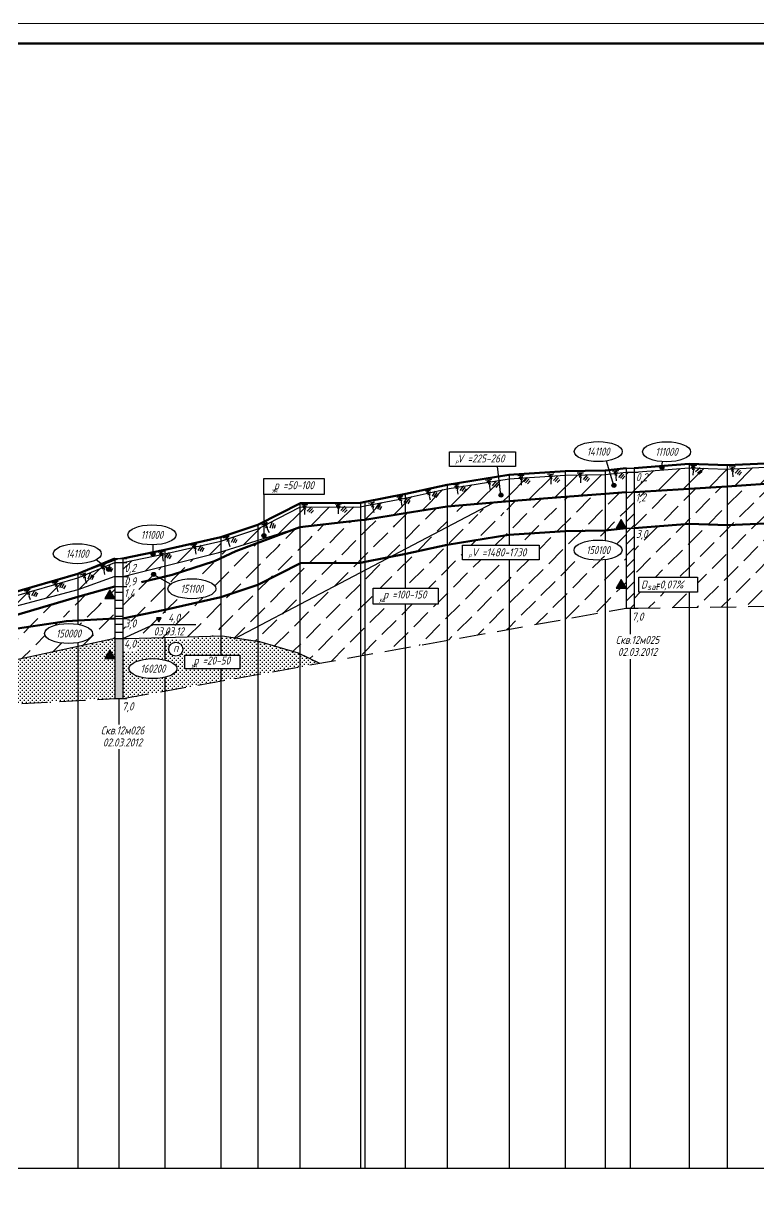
# Model space of a CAD drawing. Extents: x -1282 to 400, y 0 to 1149.
# Drawn here: x -1083.4 to -899.8, y 853.5 to 1148.8 of the extents above; entities that cross this region are included whole.
import ezdxf
from ezdxf.enums import TextEntityAlignment as Align

# ---------------------------------------------------------------- set-up
doc = ezdxf.new("R2010")
doc.units = 0
doc.linetypes.add('ИИ27003', pattern=[9.5, 6.5, -3])
for name, color, linetype, lineweight in [('ИИ_ГЕОЛОГИЯ_025', 7, 'Continuous', 25), ('ИИ_ГЕОЛОГИЯ_050', 7, 'Continuous', 50), ('ИИ_ГЕОФИЗИКА_025', 7, 'Continuous', 25), ('ИИ_ПРОФИЛЬ_025', 7, 'Continuous', 25)]:
    doc.layers.add(name, color=color, linetype=linetype, lineweight=lineweight)
doc.layers.add('Профиль', color=7, linetype='Continuous')
doc.styles.add('VNIPISIMPLEXCUR', font='simplex.shx', dxfattribs={"width": 0.8, "oblique": 15})
doc.linetypes.add('ИИ27001', pattern='A,2.5,[1,3dservice.shx,S=1.85,R=180.00002,X=0,Y=0],2.5,-1', length=6)
doc.linetypes.add('ИИ27002', pattern='A,2,-0.6,[1,3dservice.shx,S=0.6,R=30.000013,X=0.9,Y=0],-0.6,[1,3dservice.shx,S=0.6,R=-30.000013,X=0.3,Y=0],-0.6,[1,3dservice.shx,S=0.6,R=209.999975,X=-0.3,Y=0],-0.6,[1,3dservice.shx,S=0.6,R=150.000007,X=-0.9,Y=0],-0.6,2', length=7)
doc.linetypes.add('ИИ27005', pattern='A,2.5,[1,3dservice.shx,S=1.85,R=180.00002,X=0,Y=0],2.5,-2,[4,3dservice.shx,S=0.5,R=0,X=0,Y=0],-2', length=9)
pattern_1 = [(45, (-1605.2575, 894.792), (-3, 3), [5, -2])]
pattern_2 = [(45, (-1608.2575, 894.792), (-3, 3), [])]
pattern_3 = [(0, (-1608.2575, 894.79206), (0.5, 0.5), [0, -1])]
pattern_4 = [(0, (-1608.2575, 894.792), (0, 2), [])]
pattern_5 = [(45, (-1608.2575, 894.792), (-1.4142136, 1.4142136), [])]

# ---------------------------------------------------------------- blocks, each defined once
blk = doc.blocks.new('ИИ25020')
at = {"color": 0, "linetype": 'Continuous', "lineweight": 25}
blk.add_ellipse((0, 0), major_axis=(-6, 0), ratio=0.416667, dxfattribs=at)
at = {"color": 0, "linetype": 'Continuous', "style": 'VNIPISIMPLEXCUR', "oblique": 15, "width": 0.75}
blk.add_attdef('INDEX', text='', height=2, dxfattribs=at).set_placement((0, 0), align=Align.MIDDLE_CENTER)
blk = doc.blocks.new('ИИ16001')
at = {"linetype": 'Continuous', "lineweight": 25}
h = blk.add_hatch(color=0, dxfattribs=at)
edge = h.paths.add_edge_path()
edge.add_arc((0, 0), 0.5, 0, 360)
at = {"color": 0, "linetype": 'Continuous', "lineweight": 25}
blk.add_circle((0, 0), 0.5, dxfattribs=at)
blk = doc.blocks.new('ИИ25023')
at = {"linetype": 'Continuous', "lineweight": 25}
blk.add_hatch(color=0, dxfattribs=at).paths.add_polyline_path([(1.9, 1.7), (0.75, 1.7), (1.33, 0.7)])
at = {"color": 0, "linetype": 'Continuous', "lineweight": 25, "flags": 128}
blk.add_lwpolyline([(1.9, 1.7), (0.75, 1.7), (1.33, 0.7)], close=True, dxfattribs=at)
at = {"color": 0, "linetype": 'Continuous', "style": 'VNIPISIMPLEXCUR', "oblique": 15, "width": 0.8}
for tag, p in [('UGV', (2.55, 0.7)), ('DATE', (1.33, -2.7))]:
    blk.add_attdef(tag, p, '', height=2, dxfattribs=at)
blk = doc.blocks.new('ИИ25004')
at = {"linetype": 'Continuous', "lineweight": 25}
blk.add_hatch(color=0, dxfattribs=at).paths.add_polyline_path([(-2.5, 0), (0, 0), (-1.25, 2.17)])
at = {"color": 0, "linetype": 'Continuous', "lineweight": 25}
blk.add_lwpolyline([(-2.5, 0), (0, 0), (-1.25, 2.17)], close=True, dxfattribs=at)
blk = doc.blocks.new('ИИ25042')
at = {"color": 0, "linetype": 'Continuous', "lineweight": 25}
blk.add_circle((0, 0), 1.75, dxfattribs=at)
at = {"color": 0, "linetype": 'Continuous', "style": 'VNIPISIMPLEXCUR', "oblique": 15, "width": 0.8}
blk.add_attdef('CAPTION', text='', height=2, dxfattribs=at).set_placement((0, 0.3), align=Align.MIDDLE_CENTER)
blk = doc.blocks.new('ИИ25010')
at = {"color": 0, "linetype": 'Continuous', "lineweight": 25}
for points in [[(0, 0), (3, 0), (0.5, -1), (2.5, -1), (1, -2), (2, -2), (1.5, -3), (1.5, -5)], [(4.94, -1.23), (2.82, -3.35)], [(5.47, -2.12), (3.7, -3.88)], [(6, -3), (4.59, -4.41)]]:
    blk.add_lwpolyline(points, dxfattribs=at)
blk = doc.blocks.new('Siberia.Format{2cbf39c7-8ef5-4aea-8fe3-75a881f60512}')
at = {"layer": 'ИИ_ПРОФИЛЬ_025', "color": 0, "linetype": 'Continuous', "lineweight": 15}
blk.add_lwpolyline([(0, 0), (1682, 0), (1682, 594), (0, 594), (0, 0)], dxfattribs=at)
at = {"layer": 'ИИ_ПРОФИЛЬ_025', "color": 0, "linetype": 'Continuous', "lineweight": 60}
blk.add_lwpolyline([(20, 5), (1677, 5), (1677, 589), (20, 589), (20, 5)], dxfattribs=at)

msp = doc.modelspace()

# ---------------------------------------------------------------- hatches: boundary and pattern name
at = {"layer": 'ИИ_ГЕОЛОГИЯ_025'}
h = msp.add_hatch(dxfattribs=at)
h.set_pattern_fill('ИИ_СУГЛИНОК', color=256, pattern_type=2)
h.set_pattern_definition(pattern_2)
h.paths.add_polyline_path([(-948.113, 1035.967), (-962.113, 1035.117), (-962.113, 1029.526), (-948.113, 1030.599)])
h.paths.add_polyline_path([(-938.113, 1036.167), (-948.113, 1035.967), (-948.113, 1030.599), (-938.113, 1031.365)])
h.paths.add_polyline_path([(-930.863, 1036.767), (-932.863, 1036.767), (-932.863, 1031.767), (-930.863, 1031.767)])
h = msp.add_hatch(dxfattribs=at)
h.set_pattern_fill('ИИ_СУГЛИНОК', color=256, pattern_type=2)
h.set_pattern_definition(pattern_2)
h.paths.add_polyline_path([(-917.113, 1037.867), (-930.863, 1036.767), (-930.863, 1031.767), (-917.113, 1032.554)])
h.paths.add_polyline_path([(-907.613, 1037.467), (-917.113, 1037.867), (-917.113, 1032.554), (-907.613, 1033.143)])
h.paths.add_polyline_path([(-898.113, 1037.967), (-907.613, 1037.467), (-907.613, 1033.143), (-898.113, 1033.808)])
h.paths.add_polyline_path([(-885.007, 1037.52, -0.4514774), (-884.445, 1038.016), (-884.343, 1038.824), (-898.113, 1037.967), (-898.113, 1033.808), (-897.812, 1033.829), (-882.863, 1034.127), (-882.863, 1038.917), (-884.343, 1038.824), (-884.445, 1038.016, -0.3779064), (-884.007, 1037.52, -1)])
h.paths.add_polyline_path([(-868.113, 1038.867), (-882.863, 1038.917), (-882.863, 1034.127), (-868.113, 1034.595)])
h.paths.add_polyline_path([(-855.588, 1038.567), (-868.113, 1038.867), (-868.113, 1034.595), (-857.147, 1034.372), (-855.588, 1034.339)])
h.paths.add_polyline_path([(-848.113, 1037.917), (-855.588, 1038.567), (-855.588, 1034.339), (-848.113, 1034.184)])
h.paths.add_polyline_path([(-848.113, 1037.917), (-848.113, 1034.184), (-836.863, 1034.086), (-836.863, 1038.667)])
h.paths.add_polyline_path([(-839.738, 1036.08, -1), (-840.738, 1036.08, -1)], flags=16)
h.paths.add_polyline_path([(-931.243, 1033.676), (-926.7, 1033.357), (-925.743, 1036.928), (-930.286, 1037.247)], flags=9)
h = msp.add_hatch(dxfattribs=at)
h.set_pattern_fill('ИИ_СУГЛИНОК', color=256, pattern_type=2)
h.set_pattern_definition(pattern_2)
h.paths.add_polyline_path([(-1024.863, 1022.567), (-1032.933, 1019.906), (-1034.113, 1017.647), (-1034.113, 1016.845), (-1024.863, 1019.724)])
h.paths.add_polyline_path([(-1014.363, 1028.017), (-1024.863, 1022.567), (-1024.863, 1019.724), (-1014.363, 1022.992)])
h.paths.add_polyline_path([(-1022.857, 1020.895, -1), (-1023.857, 1020.895, -1)], flags=16)
h.paths.add_polyline_path([(-999.218, 1028.117), (-1014.363, 1028.017), (-1014.363, 1022.992), (-999.218, 1024.74)])
h.paths.add_polyline_path([(-998.113, 1028.317), (-999.218, 1028.117), (-999.218, 1024.74), (-998.113, 1024.867)])
h.paths.add_polyline_path([(-988.113, 1030.267), (-998.113, 1028.317), (-998.113, 1024.867), (-988.113, 1026.494)])
h.paths.add_polyline_path([(-977.613, 1032.617), (-988.113, 1030.267), (-988.113, 1026.494), (-977.613, 1028.201)])
h.paths.add_polyline_path([(-962.113, 1035.117), (-964.565, 1034.721), (-964.196, 1031.504, -0.4481085), (-963.639, 1031.007, -1), (-964.639, 1031.007, -0.3811119), (-964.196, 1031.504), (-964.565, 1034.721), (-977.613, 1032.617), (-977.613, 1028.201), (-962.113, 1029.526)])
h = msp.add_hatch(dxfattribs=at)
h.set_pattern_fill('ИИ_СУПЕСЬ', color=256, pattern_type=2)
h.set_pattern_definition(pattern_1)
h.paths.add_polyline_path([(-907.613, 1023.499), (-917.113, 1023.867), (-917.113, 1010.503), (-915.044, 1010.503), (-915.044, 1006.748), (-917.113, 1006.748), (-917.113, 1002.957), (-907.613, 1003.089)])
h.paths.add_polyline_path([(-898.113, 1023.95), (-907.544, 1023.496), (-907.613, 1023.499), (-907.613, 1003.089), (-898.113, 1003.22)])
h.paths.add_polyline_path([(-898.113, 1030.878), (-907.613, 1030.105), (-907.613, 1023.499), (-907.544, 1023.496), (-898.113, 1023.95)])
h.paths.add_polyline_path([(-898.113, 1032.215), (-899.082, 1032.249), (-907.613, 1031.502), (-907.613, 1030.105), (-898.113, 1030.878)])
h.paths.add_polyline_path([(-898.113, 1033.808), (-907.613, 1033.143), (-907.613, 1031.502), (-899.082, 1032.249), (-898.113, 1032.215)])
h.paths.add_polyline_path([(-882.863, 1034.127), (-898.113, 1033.808), (-898.113, 1032.215), (-887.247, 1031.841), (-882.863, 1032.234)])
h.paths.add_polyline_path([(-887.247, 1031.841), (-898.113, 1032.215), (-898.113, 1030.878), (-896.802, 1030.985)])
h.paths.add_polyline_path([(-893.259, 1029.189), (-882.863, 1029.189), (-882.863, 1031.69), (-887.247, 1031.841), (-896.802, 1030.985), (-898.113, 1030.878), (-898.113, 1023.95), (-882.863, 1024.917), (-882.863, 1025.147), (-893.259, 1025.147)])
h.paths.add_polyline_path([(-882.863, 1024.917), (-898.113, 1023.95), (-898.113, 1003.22), (-882.863, 1003.432)])
h = msp.add_hatch(dxfattribs=at)
h.set_pattern_fill('ИИ_СУПЕСЬ', color=256, pattern_type=2)
h.set_pattern_definition(pattern_1)
h.paths.add_polyline_path([(-962.113, 1029.436), (-966.099, 1029.119), (-971.329, 1026.373), (-967.214, 1027.004), (-962.113, 1027.42)])
h.paths.add_polyline_path([(-948.113, 1030.552), (-962.113, 1029.436), (-962.113, 1027.42), (-948.113, 1028.562)])
h.paths.add_polyline_path([(-938.113, 1031.348), (-948.113, 1030.552), (-948.113, 1028.562), (-946.119, 1028.725), (-938.113, 1029.204)])
h.paths.add_polyline_path([(-932.863, 1031.767), (-938.113, 1031.348), (-938.113, 1029.204), (-932.863, 1029.519)])
h.paths.add_polyline_path([(-932.863, 1029.519), (-938.113, 1029.204), (-938.113, 1028.269), (-932.863, 1028.382)])
h.paths.add_polyline_path([(-938.113, 1029.204), (-946.119, 1028.725), (-948.113, 1028.562), (-948.113, 1027.96), (-946.611, 1028.087), (-938.113, 1028.269)])
h.paths.add_polyline_path([(-948.113, 1027.96), (-962.113, 1026.783), (-962.113, 1021.108), (-948.113, 1021.967)])
h.paths.add_polyline_path([(-938.113, 1028.269), (-946.611, 1028.087), (-948.113, 1027.96), (-948.113, 1021.967), (-938.113, 1022.167)])
h.paths.add_polyline_path([(-932.863, 1028.382), (-938.113, 1028.269), (-938.113, 1022.167), (-932.863, 1022.767), (-935.363, 1022.767), (-934.113, 1024.932), (-932.863, 1022.767)])
h.paths.add_polyline_path([(-948.113, 1021.967), (-962.113, 1021.108), (-962.113, 1018.473), (-954.611, 1018.473), (-954.611, 1014.868), (-962.113, 1014.868), (-962.113, 997.51), (-948.113, 1000.026)])
h.paths.add_polyline_path([(-932.863, 1022.767), (-938.113, 1022.167), (-948.113, 1021.967), (-948.113, 1000.026), (-932.863, 1002.767), (-932.863, 1007.767), (-935.363, 1007.767), (-934.113, 1009.932), (-932.863, 1007.767)])
edge = h.paths.add_edge_path(flags=16)
edge.add_ellipse((-939.863, 1017.267), major_axis=(6, 0), ratio=0.4166667, start_angle=0, end_angle=360)
edge = h.paths.add_edge_path()
edge.add_line((-932.863, 1022.767), (-938.113, 1022.167))
edge.add_line((-938.113, 1022.167), (-938.113, 1019.658))
edge.add_ellipse((-939.863, 1017.267), major_axis=(6, 0), ratio=0.4166667, start_angle=286.95776, end_angle=433.04224, ccw=False)
edge.add_line((-938.113, 1014.875), (-938.113, 1001.823))
edge.add_line((-938.113, 1001.823), (-932.863, 1002.767))
edge.add_line((-932.863, 1002.767), (-932.863, 1007.767))
edge.add_line((-932.863, 1007.767), (-935.363, 1007.767))
edge.add_line((-935.363, 1007.767), (-934.113, 1009.932))
edge.add_line((-934.113, 1009.932), (-932.863, 1007.767))
edge.add_line((-932.863, 1007.767), (-932.863, 1022.767))
h = msp.add_hatch(dxfattribs=at)
h.set_pattern_fill('ИИ_КОНСИСТЕНЦИЯ_04', color=256, pattern_type=2)
h.set_pattern_definition(pattern_5)
h.paths.add_polyline_path([(-930.863, 1031.767), (-932.863, 1031.767), (-932.863, 1022.767), (-930.863, 1022.767)])
h = msp.add_hatch(dxfattribs=at)
h.set_pattern_fill('ИИ_СУПЕСЬ', color=256, pattern_type=2)
h.set_pattern_definition(pattern_1)
h.paths.add_polyline_path([(-917.113, 1029.332), (-927.326, 1028.501), (-930.863, 1028.425), (-930.863, 1022.767), (-917.113, 1023.867)])
h.paths.add_polyline_path([(-917.113, 1032.554), (-917.492, 1032.531), (-930.863, 1031.767), (-930.863, 1028.425), (-927.326, 1028.501), (-917.113, 1029.332)])
h.paths.add_polyline_path([(-907.613, 1033.143), (-917.113, 1032.554), (-917.113, 1030.67), (-907.613, 1031.502)])
h.paths.add_polyline_path([(-907.613, 1031.502), (-917.113, 1030.67), (-917.113, 1029.332), (-907.613, 1030.105)])
h.paths.add_polyline_path([(-907.613, 1030.105), (-917.113, 1029.332), (-917.113, 1023.867), (-907.613, 1023.499)])
h.paths.add_polyline_path([(-931.332, 1028.632), (-927.094, 1028.313), (-926.137, 1031.884), (-930.375, 1032.203)], flags=9)
h = msp.add_hatch(dxfattribs=at)
h.set_pattern_fill('ИИ_СУПЕСЬ', color=256, pattern_type=2)
h.set_pattern_definition(pattern_1)
h.paths.add_polyline_path([(-1048.113, 1009.604), (-1050.506, 1010.966, -0.769795), (-1051.441, 1011.213, -1), (-1050.441, 1011.213, -0.1300744), (-1050.506, 1010.966), (-1049.386, 1010.329), (-1048.113, 1010.627), (-1048.113, 1013.302), (-1058.613, 1010.667), (-1058.613, 1000.167), (-1048.113, 1002.367)])
h.paths.add_polyline_path([(-1035.751, 1014.513), (-1046.288, 1011.055), (-1048.113, 1010.456), (-1048.113, 1009.604), (-1047.834, 1009.445), (-1041.096, 1011.913), (-1036.372, 1013.325)])
h.paths.add_polyline_path([(-1024.863, 1016.766), (-1024.863, 1018.087), (-1034.113, 1015.051), (-1034.113, 1014.001)])
h.paths.add_polyline_path([(-1024.863, 1019.061), (-1030.371, 1016.999), (-1034.113, 1015.27), (-1034.113, 1015.051), (-1024.863, 1018.087)])
h.paths.add_polyline_path([(-1024.863, 1019.061), (-1024.863, 1019.724), (-1034.113, 1016.845), (-1034.113, 1015.27), (-1030.371, 1016.999)])
h.paths.add_polyline_path([(-1014.363, 1022.992), (-1024.863, 1019.061), (-1024.863, 1018.087), (-1022.883, 1018.737), (-1014.363, 1020.328)])
h.paths.add_polyline_path([(-1014.363, 1019.906), (-1014.363, 1020.328), (-1022.883, 1018.737), (-1024.863, 1018.087), (-1024.863, 1016.766)])
h.paths.add_polyline_path([(-999.218, 1023.157), (-999.218, 1024.74), (-1014.363, 1022.992), (-1014.363, 1020.328)])
h.paths.add_polyline_path([(-999.218, 1023.157), (-1014.363, 1020.328), (-1014.363, 1019.907), (-999.218, 1022.152)])
h.paths.add_polyline_path([(-998.113, 1024.867), (-999.218, 1024.74), (-999.218, 1023.157), (-998.113, 1023.363)])
h.paths.add_polyline_path([(-988.113, 1026.494), (-998.113, 1024.867), (-998.113, 1023.363), (-994.284, 1024.079), (-988.113, 1024.597)])
h.paths.add_polyline_path([(-988.113, 1023.798), (-988.113, 1024.597), (-994.284, 1024.079), (-998.113, 1023.363), (-998.113, 1022.316)])
h.paths.add_polyline_path([(-977.613, 1028.201), (-988.113, 1026.494), (-988.113, 1024.597), (-977.613, 1025.48)])
h.paths.add_polyline_path([(-966.099, 1029.119), (-977.613, 1028.201), (-977.613, 1025.48), (-976.571, 1025.568), (-971.329, 1026.373)])
h.paths.add_polyline_path([(-1059.096, 1007.646), (-1054.629, 1007.327), (-1053.672, 1010.899), (-1058.139, 1011.218)], flags=9)
h.paths.add_polyline_path([(-1059.16, 1004.748), (-1054.846, 1004.429), (-1053.889, 1008), (-1058.203, 1008.319)], flags=9)
h = msp.add_hatch(dxfattribs=at)
h.set_pattern_fill('ИИ_СУПЕСЬ', color=256, pattern_type=2)
h.set_pattern_definition(pattern_1)
h.paths.add_polyline_path([(-1024.863, 998.262), (-1030.467, 995.319), (-1024.863, 994.482)])
h.paths.add_polyline_path([(-1014.363, 1003.775), (-1024.863, 998.262), (-1024.863, 994.482), (-1024.476, 994.424), (-1014.814, 991.644), (-1014.363, 991.42)])
h.paths.add_polyline_path([(-999.218, 1011.728), (-1014.363, 1003.775), (-1014.363, 991.42), (-1009.483, 988.996), (-999.218, 990.841)])
h.paths.add_polyline_path([(-998.113, 1012.308), (-999.218, 1011.728), (-999.218, 990.841), (-998.113, 991.04)])
h.paths.add_polyline_path([(-988.113, 1016.272), (-991.991, 1015.523), (-998.113, 1012.308), (-998.113, 991.04), (-988.113, 992.837), (-988.113, 1003.726), (-996.085, 1003.726), (-996.085, 1007.768), (-988.113, 1007.768)])
h.paths.add_polyline_path([(-977.613, 1018.617), (-987.931, 1016.307), (-988.113, 1016.272), (-988.113, 1007.768), (-979.843, 1007.768), (-979.843, 1003.726), (-988.113, 1003.726), (-988.113, 992.837), (-977.613, 994.724)])
h.paths.add_polyline_path([(-977.613, 1023.073), (-988.113, 1017.559), (-988.113, 1016.272), (-987.931, 1016.307), (-977.613, 1018.617)])
h.paths.add_polyline_path([(-962.113, 1026.783), (-972.154, 1025.939), (-977.613, 1023.073), (-977.613, 1018.617), (-962.113, 1021.109)])
h.paths.add_polyline_path([(-962.113, 1029.436), (-966.099, 1029.119), (-971.329, 1026.373), (-967.214, 1027.004), (-962.113, 1027.42)])
h.paths.add_polyline_path([(-962.113, 1014.868), (-973.729, 1014.868), (-973.729, 1018.473), (-962.113, 1018.473), (-962.113, 1021.108), (-962.126, 1021.107), (-977.613, 1018.617), (-977.613, 994.724), (-962.113, 997.51)])
h = msp.add_hatch(dxfattribs=at)
h.set_pattern_fill('ИИ_СУПЕСЬ', color=256, pattern_type=2)
h.set_pattern_definition(pattern_1)
edge = h.paths.add_edge_path()
edge.add_line((-1034.113, 1014.001), (-1041.096, 1011.913))
edge.add_line((-1041.096, 1011.913), (-1047.834, 1009.445))
edge.add_line((-1047.834, 1009.445), (-1046.679, 1008.788))
edge.add_ellipse((-1041.382, 1007.613), major_axis=(6, 0), ratio=0.4166667, start_angle=180, end_angle=511.98005, ccw=False)
edge.add_ellipse((-1041.382, 1007.613), major_axis=(6, 0), ratio=0.4166667, start_angle=511.98005, end_angle=540, ccw=False)
edge.add_line((-1046.679, 1008.788), (-1047.834, 1009.445))
edge.add_line((-1047.834, 1009.445), (-1048.113, 1009.343))
edge.add_line((-1048.113, 1009.343), (-1048.113, 1002.367))
edge.add_line((-1048.113, 1002.367), (-1034.113, 1005.517))
edge.add_line((-1034.113, 1005.517), (-1034.113, 1014.001))
h.paths.add_polyline_path([(-1024.863, 1016.766), (-1034.113, 1014.001), (-1034.113, 1005.517), (-1024.863, 1008.567)])
h.paths.add_polyline_path([(-1014.363, 1019.906), (-1024.863, 1016.766), (-1024.863, 1008.567), (-1014.363, 1013.982)])
h.paths.add_polyline_path([(-999.218, 1022.152), (-1014.354, 1019.909), (-1014.363, 1019.906), (-1014.363, 1013.982), (-1014.271, 1014.029), (-999.218, 1014.117)])
h.paths.add_polyline_path([(-988.113, 1023.798), (-998.113, 1022.316), (-998.113, 1014.34), (-991.991, 1015.523), (-988.113, 1017.559)])
h.paths.add_polyline_path([(-977.613, 1023.073), (-977.613, 1025.408), (-987.648, 1023.867), (-988.113, 1023.798), (-988.113, 1017.559)])
h = msp.add_hatch(dxfattribs=at)
h.set_pattern_fill('ИИ_СУПЕСЬ', color=256, pattern_type=2)
h.set_pattern_definition(pattern_1)
h.paths.add_polyline_path([(-998.113, 1022.316), (-999.218, 1022.152), (-999.218, 1014.117), (-998.113, 1014.339)])
h.paths.add_polyline_path([(-998.113, 1014.339), (-999.218, 1014.117), (-999.218, 1011.728), (-998.113, 1012.308)])
h = msp.add_hatch(dxfattribs=at)
h.set_pattern_fill('ИИ_СУПЕСЬ', color=256, pattern_type=2)
h.set_pattern_definition(pattern_1)
edge = h.paths.add_edge_path()
edge.add_line((-932.863, 1022.767), (-938.113, 1022.167))
edge.add_line((-938.113, 1022.167), (-938.113, 1019.658))
edge.add_ellipse((-939.863, 1017.267), major_axis=(6, 0), ratio=0.4166667, start_angle=286.95776, end_angle=433.04224, ccw=False)
edge.add_line((-938.113, 1014.875), (-938.113, 1001.823))
edge.add_line((-938.113, 1001.823), (-932.863, 1002.767))
edge.add_line((-932.863, 1002.767), (-932.863, 1007.767))
edge.add_line((-932.863, 1007.767), (-935.363, 1007.767))
edge.add_line((-935.363, 1007.767), (-934.113, 1009.932))
edge.add_line((-934.113, 1009.932), (-932.863, 1007.767))
edge.add_line((-932.863, 1007.767), (-932.863, 1022.767))
h = msp.add_hatch(dxfattribs=at)
h.set_pattern_fill('ИИ_КОНСИСТЕНЦИЯ_04', color=256, pattern_type=2)
h.set_pattern_definition(pattern_5)
h.paths.add_polyline_path([(-930.863, 1022.767), (-932.863, 1022.767), (-932.863, 1002.767), (-930.863, 1002.767)])
h = msp.add_hatch(dxfattribs=at)
h.set_pattern_fill('ИИ_СУПЕСЬ', color=256, pattern_type=2)
h.set_pattern_definition(pattern_1)
h.paths.add_polyline_path([(-917.113, 1023.867), (-930.863, 1022.767), (-930.863, 1002.767), (-917.113, 1002.957), (-917.113, 1006.748), (-929.647, 1006.748), (-929.647, 1010.503), (-917.113, 1010.503)])
h.paths.add_polyline_path([(-931.243, 1019.51), (-926.7, 1019.191), (-925.743, 1022.762), (-930.286, 1023.081)], flags=9)
h = msp.add_hatch(dxfattribs=at)
h.set_pattern_fill('ИИ_СУГЛИНОК', color=256, pattern_type=2)
h.set_pattern_definition(pattern_2)
h.paths.add_polyline_path([(-1048.113, 1016.367), (-1058.613, 1014.167), (-1058.613, 1010.667), (-1048.113, 1013.302)])
h.paths.add_polyline_path([(-1034.113, 1017.647), (-1034.113, 1019.517), (-1048.113, 1016.367), (-1048.113, 1013.302), (-1034.614, 1016.689)])
h.paths.add_polyline_path([(-1059.068, 1010.996), (-1054.525, 1010.677), (-1053.568, 1014.248), (-1058.111, 1014.567)], flags=9)
h = msp.add_hatch(dxfattribs=at)
h.set_pattern_fill('ИИ_СУПЕСЬ', color=256, pattern_type=2)
h.set_pattern_definition(pattern_1)
h.paths.add_polyline_path([(-1048.113, 1009.604), (-1050.506, 1010.966, -0.769795), (-1051.441, 1011.213, -1), (-1050.441, 1011.213, -0.1300744), (-1050.506, 1010.966), (-1049.386, 1010.329), (-1048.113, 1010.627), (-1048.113, 1013.302), (-1058.613, 1010.667), (-1058.613, 1000.167), (-1048.113, 1002.367)])
h.paths.add_polyline_path([(-1035.751, 1014.513), (-1034.614, 1016.689), (-1048.113, 1013.302), (-1048.113, 1010.627), (-1046.288, 1011.055)])
h.paths.add_polyline_path([(-1059.096, 1007.646), (-1054.629, 1007.327), (-1053.672, 1010.899), (-1058.139, 1011.218)], flags=9)
h.paths.add_polyline_path([(-1059.16, 1004.748), (-1054.846, 1004.429), (-1053.889, 1008), (-1058.203, 1008.319)], flags=9)
h = msp.add_hatch(dxfattribs=at)
h.set_pattern_fill('ИИ_СУГЛИНОК', color=256, pattern_type=2)
h.set_pattern_definition(pattern_2)
h.paths.add_polyline_path([(-1098.113, 1002.317), (-1107.436, 1000.84), (-1107.424, 1000.718, -0.4425035), (-1106.877, 1000.221, -0.1343718), (-1106.946, 999.966), (-1098.113, 999.849)])
h.paths.add_polyline_path([(-1087.113, 1002.778), (-1087.113, 1005.367), (-1098.113, 1002.317), (-1098.113, 999.849)])
h.paths.add_polyline_path([(-1069.863, 1007.373), (-1069.863, 1010.317), (-1087.113, 1005.367), (-1087.113, 1002.778)])
h.paths.add_polyline_path([(-1060.613, 1014.167), (-1063.089, 1013.136), (-1062.594, 1012.764, -0.7198797), (-1061.695, 1012.463, -1), (-1062.695, 1012.463, -0.162872), (-1062.594, 1012.764), (-1063.089, 1013.136), (-1069.863, 1010.317), (-1069.863, 1007.373), (-1060.613, 1010.667)])
h = msp.add_hatch(dxfattribs=at)
h.set_pattern_fill('ИИ_СУПЕСЬ', color=256, pattern_type=2)
h.set_pattern_definition(pattern_1)
h.paths.add_polyline_path([(-1024.863, 1008.567), (-1034.113, 1005.517), (-1034.113, 995.803), (-1033.772, 995.812), (-1030.467, 995.319), (-1024.863, 998.262)])
h.paths.add_polyline_path([(-1014.363, 1013.982), (-1024.863, 1008.567), (-1024.863, 998.262), (-1014.363, 1003.775)])
h.paths.add_polyline_path([(-999.218, 1011.728), (-999.218, 1014.117), (-1014.271, 1014.029), (-1014.363, 1013.982), (-1014.363, 1003.775)])
h = msp.add_hatch(dxfattribs=at)
h.set_pattern_fill('ИИ_СУПЕСЬ', color=256, pattern_type=2)
h.set_pattern_definition(pattern_1)
h.paths.add_polyline_path([(-1098.113, 999.849), (-1113.644, 991.478), (-1103.935, 994.886), (-1098.113, 995.756)])
h.paths.add_polyline_path([(-1089.048, 998.723), (-1087.113, 999.135), (-1087.113, 1000.413), (-1087.469, 1000.394), (-1090.555, 999.501), (-1098.113, 999.849), (-1098.113, 995.756), (-1097.996, 995.774)])
h.paths.add_polyline_path([(-1087.113, 999.135), (-1089.048, 998.723), (-1097.996, 995.774), (-1087.113, 997.402)], flags=17)
h.paths.add_polyline_path([(-1077.806, 999.186), (-1069.863, 1001.698), (-1069.863, 1004.2), (-1077.694, 1001.137), (-1087.113, 999.135), (-1087.113, 997.402), (-1082.357, 998.113)])
h.paths.add_polyline_path([(-1069.863, 1004.2), (-1069.863, 1005.489), (-1079.68, 1002.648), (-1087.113, 1000.413), (-1087.113, 999.135), (-1077.694, 1001.137)])
h.paths.add_polyline_path([(-1060.613, 1004.82), (-1068.551, 1002.113), (-1069.863, 1001.698), (-1069.863, 999.699), (-1060.613, 1000.167)])
h.paths.add_polyline_path([(-1062.501, 1006.227), (-1061.863, 1007.332), (-1061.391, 1006.514), (-1060.613, 1006.715), (-1060.613, 1008.167), (-1069.863, 1005.489), (-1069.863, 1004.2), (-1068.92, 1004.569)])
h = msp.add_hatch(dxfattribs=at)
h.set_pattern_fill('ИИ_КОНСИСТЕНЦИЯ_01', color=256, pattern_type=2)
h.set_pattern_definition(pattern_4)
h.paths.add_polyline_path([(-1058.613, 1008.167), (-1060.613, 1008.167), (-1060.613, 1000.167), (-1058.613, 1000.167)])
h = msp.add_hatch(dxfattribs=at)
h.set_pattern_fill('ИИ_СУПЕСЬ', color=256, pattern_type=2)
h.set_pattern_definition(pattern_1)
h.paths.add_polyline_path([(-1060.613, 1004.82), (-1060.613, 1005.167), (-1063.113, 1005.167), (-1062.501, 1006.227), (-1068.92, 1004.569), (-1069.863, 1004.2), (-1069.863, 1001.698), (-1068.551, 1002.113)])
h = msp.add_hatch(dxfattribs=at)
h.set_pattern_fill('ИИ_СУПЕСЬ', color=256, pattern_type=2)
h.set_pattern_definition(pattern_1)
h.paths.add_polyline_path([(-1034.113, 1005.517), (-1048.113, 1002.367), (-1058.613, 1000.167), (-1058.613, 995.167), (-1057.613, 995.167), (-1048.352, 995.427), (-1034.113, 995.803)])
h.paths.add_polyline_path([(-1050.221, 1000.371), (-1049.066, 1000.371), (-1049.644, 999.371)], flags=16)
h.paths.add_polyline_path([(-1051.587, 995.605), (-1040.682, 995.337), (-1039.879, 998.337), (-1050.783, 998.605)], flags=24)
h.paths.add_polyline_path([(-1048.164, 998.554), (-1043.621, 998.235), (-1042.664, 1001.807), (-1047.207, 1002.126)], flags=24)
h.paths.add_polyline_path([(-1059.068, 997.125), (-1054.525, 996.806), (-1053.568, 1000.377), (-1058.111, 1000.696)], flags=9)
h = msp.add_hatch(dxfattribs=at)
h.set_pattern_fill('ИИ_СУПЕСЬ', color=256, pattern_type=2)
h.set_pattern_definition(pattern_1)
h.paths.add_polyline_path([(-1087.113, 997.055), (-1095.362, 995.705), (-1098.113, 995.141), (-1098.113, 994.459), (-1087.113, 994.459)])
h.paths.add_polyline_path([(-1087.113, 990.417), (-1098.113, 990.417), (-1098.113, 987.075), (-1087.113, 989.454)])
edge = h.paths.add_edge_path()
edge.add_ellipse((-1072.213, 996.431), major_axis=(6, 0), ratio=0.4166667, start_angle=426.9403, end_angle=653.0597, ccw=False)
edge.add_line((-1069.863, 998.731), (-1069.863, 999.699))
edge.add_line((-1069.863, 999.699), (-1072.719, 999.555))
edge.add_line((-1072.719, 999.555), (-1082.357, 998.113))
edge.add_line((-1082.357, 998.113), (-1086.223, 997.201))
edge.add_line((-1086.223, 997.201), (-1087.113, 997.055))
edge.add_line((-1087.113, 997.055), (-1087.113, 994.459))
edge.add_line((-1087.113, 994.459), (-1083.628, 994.459))
edge.add_line((-1083.628, 994.459), (-1083.628, 990.417))
edge.add_line((-1083.628, 990.417), (-1087.113, 990.417))
edge.add_line((-1087.113, 990.417), (-1087.113, 989.454))
edge.add_line((-1087.113, 989.454), (-1069.863, 993.173))
edge.add_line((-1069.863, 993.173), (-1069.863, 994.131))
edge = h.paths.add_edge_path()
edge.add_line((-1060.613, 1000.167), (-1069.863, 999.699))
edge.add_line((-1069.863, 999.699), (-1069.863, 998.731))
edge.add_ellipse((-1072.213, 996.431), major_axis=(6, 0), ratio=0.4166667, start_angle=293.0597, end_angle=426.9403, ccw=False)
edge.add_line((-1069.863, 994.131), (-1069.863, 993.173))
edge.add_line((-1069.863, 993.173), (-1061.373, 995.003))
edge.add_line((-1061.373, 995.003), (-1061.069, 995.127))
edge.add_line((-1061.069, 995.127), (-1060.613, 995.167))
edge.add_line((-1060.613, 995.167), (-1060.613, 1000.167))
h = msp.add_hatch(dxfattribs=at)
h.set_pattern_fill('ИИ_КОНСИСТЕНЦИЯ_01', color=256, pattern_type=2)
h.set_pattern_definition(pattern_4)
h.paths.add_polyline_path([(-1058.613, 1000.167), (-1060.613, 1000.167), (-1060.613, 995.167), (-1058.613, 995.167)])
h = msp.add_hatch(dxfattribs=at)
h.set_pattern_fill('ИИ_ПЕСОК_ПЫЛЕВАТЫЙ', color=256, pattern_type=2)
h.set_pattern_definition(pattern_3)
h.paths.add_polyline_path([(-1113.713, 983.701), (-1124.812, 981.436), (-1113.713, 979.802)])
h.paths.add_polyline_path([(-1098.113, 987.075), (-1113.713, 983.701), (-1113.713, 979.802), (-1113.677, 979.789), (-1099.66, 979.789), (-1099.66, 976.184), (-1103.971, 976.184), (-1098.396, 974.113), (-1098.113, 974.306)])
h.paths.add_polyline_path([(-1087.113, 989.454), (-1098.113, 987.075), (-1098.113, 974.306), (-1094.39, 976.839), (-1087.113, 981.674)])
edge = h.paths.add_edge_path(flags=16)
edge.add_arc((-1094.151, 983.191), 1.75, 0, 360)
h.paths.add_polyline_path([(-1073.818, 989.936), (-1069.863, 991.546), (-1069.863, 993.173), (-1087.113, 989.454), (-1087.113, 981.674), (-1083.683, 983.954)])
h.paths.add_polyline_path([(-1087.113, 981.674), (-1094.39, 976.839), (-1098.113, 974.306), (-1098.113, 974.008), (-1090.519, 971.188), (-1087.113, 977.364)])
h.paths.add_polyline_path([(-1069.863, 991.546), (-1073.818, 989.936), (-1083.683, 983.954), (-1087.113, 981.674), (-1087.113, 977.364), (-1086.336, 978.773), (-1069.863, 979.665)])
h.paths.add_polyline_path([(-1060.613, 990.167), (-1063.113, 990.167), (-1061.863, 992.332), (-1060.613, 990.167), (-1060.613, 995.167), (-1061.373, 995.003), (-1069.863, 991.546), (-1069.863, 979.665), (-1060.613, 980.167)])
h = msp.add_hatch(color=256, dxfattribs=at)
h.dxf.hatch_style = 1
h.paths.add_polyline_path([(-1058.613, 995.167), (-1060.613, 995.167), (-1060.613, 980.167), (-1058.613, 980.167)])
h = msp.add_hatch(dxfattribs=at)
h.set_pattern_fill('ИИ_ПЕСОК_ПЫЛЕВАТЫЙ', color=256, pattern_type=2)
h.set_pattern_definition(pattern_3)
edge = h.paths.add_edge_path()
edge.add_line((-1048.113, 995.433), (-1048.352, 995.427))
edge.add_line((-1048.352, 995.427), (-1057.613, 995.167))
edge.add_line((-1057.613, 995.167), (-1058.613, 995.167))
edge.add_line((-1058.613, 995.167), (-1058.613, 980.167))
edge.add_line((-1058.613, 980.167), (-1048.113, 982.054))
edge.add_line((-1048.113, 982.054), (-1048.113, 985.485))
edge.add_ellipse((-1051.102, 987.653), major_axis=(6, 0), ratio=0.4166667, start_angle=420.12555, end_angle=659.87445, ccw=False)
edge.add_line((-1048.113, 989.821), (-1048.113, 995.433))
edge = h.paths.add_edge_path()
edge.add_line((-1034.113, 995.408), (-1034.494, 995.473))
edge.add_line((-1034.494, 995.473), (-1048.113, 995.108))
edge.add_line((-1048.113, 995.108), (-1048.113, 989.821))
edge.add_ellipse((-1051.102, 987.653), major_axis=(6, 0), ratio=0.4166667, start_angle=299.87445, end_angle=420.12555, ccw=False)
edge.add_line((-1048.113, 985.485), (-1048.113, 982.054))
edge.add_line((-1048.113, 982.054), (-1034.113, 984.57))
edge.add_line((-1034.113, 984.57), (-1034.113, 987.615))
edge.add_line((-1034.113, 987.615), (-1043.132, 987.615))
edge.add_line((-1043.132, 987.615), (-1043.132, 991.04))
edge.add_line((-1043.132, 991.04), (-1034.113, 991.04))
edge.add_line((-1034.113, 991.04), (-1034.113, 995.408))
h.paths.add_polyline_path([(-1043.666, 992.522, -1), (-1047.166, 992.522, -1)], flags=16)
h.paths.add_polyline_path([(-1024.863, 993.83), (-1034.113, 995.408), (-1034.113, 991.04), (-1029.426, 991.04), (-1029.426, 987.615), (-1034.113, 987.615), (-1034.113, 984.57), (-1024.863, 986.232)])
h.paths.add_polyline_path([(-1020.031, 993.006), (-1024.863, 993.83), (-1024.863, 986.232), (-1014.363, 988.119), (-1014.363, 990.688)])
h.paths.add_polyline_path([(-1014.363, 990.688), (-1014.363, 988.119), (-1009.999, 988.904)])
h.paths.add_polyline_path([(-1059.168, 992.091), (-1054.625, 991.772), (-1053.668, 995.343), (-1058.211, 995.662)], flags=9)
h.paths.add_polyline_path([(-1046.41, 991.578), (-1044.6, 991.399), (-1044.064, 993.399), (-1045.874, 993.578)], flags=8)
h = msp.add_hatch(dxfattribs=at)
h.set_pattern_fill('ИИ_ПЕСОК_ПЫЛЕВАТЫЙ', color=256, pattern_type=2)
h.set_pattern_definition(pattern_3)
h.paths.add_polyline_path([(-1033.772, 995.812), (-1034.113, 995.803), (-1034.113, 995.408), (-1024.863, 993.83), (-1024.863, 994.482)])
h.paths.add_polyline_path([(-1024.476, 994.424), (-1024.863, 994.482), (-1024.863, 993.83), (-1020.031, 993.006), (-1014.363, 990.688), (-1014.363, 991.42), (-1014.814, 991.644)])
h.paths.add_polyline_path([(-1014.363, 991.42), (-1014.363, 990.688), (-1009.999, 988.904), (-1009.483, 988.996)])
h = msp.add_hatch(dxfattribs=at)
h.set_pattern_fill('ИИ_ПЕСОК_ПЫЛЕВАТЫЙ', color=256, pattern_type=2)
h.set_pattern_definition(pattern_3)
h.paths.add_polyline_path([(-1061.373, 995.003), (-1069.863, 993.173), (-1069.863, 991.546)])

# ---------------------------------------------------------------- linework, layer by layer
at = {"layer": 'ИИ_ГЕОЛОГИЯ_025', "flags": 128}
for points in [[(-935.905, 1033.437), (-937.778, 1039.465)], [(-930.863, 1036.767), (-917.113, 1037.867), (-907.613, 1037.467), (-898.113, 1037.967), (-882.863, 1038.917), (-868.113, 1038.867), (-855.588, 1038.567), (-848.113, 1037.917), (-836.863, 1038.667), (-827.613, 1037.967), (-817.363, 1039.317), (-798.113, 1039.467), (-782.863, 1038.817)], [(-923.885, 1037.927), (-923.775, 1039.371)], [(-1058.613, 1014.167), (-1048.113, 1016.367), (-1034.113, 1019.517), (-1024.863, 1022.567), (-1014.363, 1028.017), (-999.218, 1028.117), (-998.113, 1028.317), (-988.113, 1030.267), (-977.613, 1032.617), (-962.113, 1035.117), (-948.113, 1035.967), (-938.113, 1036.167), (-932.863, 1036.767)], [(-932.863, 1037.767), (-929.863, 1037.767)], [(-932.863, 1036.767), (-929.863, 1036.767)], [(-930.863, 1031.767), (-917.492, 1032.531), (-907.613, 1033.143), (-897.812, 1033.829), (-881.956, 1034.145), (-868.113, 1034.595), (-857.147, 1034.372), (-848.113, 1034.184), (-827.08, 1034.001), (-782.863, 1034.817)], [(-1058.613, 1010.667), (-1034.614, 1016.689), (-1014.363, 1022.992), (-998.113, 1024.867), (-977.613, 1028.201), (-932.863, 1031.767)], [(-932.863, 1031.767), (-929.863, 1031.767)], [(-932.863, 1022.767), (-929.863, 1022.767)], [(-1051.094, 1016.277), (-1051.094, 1018.585)], [(-1137.66, 996.048), (-1130.863, 997.608), (-1113.863, 999.822), (-1098.113, 1002.317), (-1087.113, 1005.367), (-1069.863, 1010.317), (-1060.613, 1014.167)], [(-1062.195, 1012.463), (-1065.322, 1014.819)], [(-1060.613, 1015.167), (-1057.613, 1015.167)], [(-1060.613, 1014.167), (-1057.613, 1014.167)], [(-1060.613, 1010.667), (-1069.863, 1007.373), (-1098.113, 999.849)], [(-1060.613, 1010.667), (-1057.613, 1010.667)], [(-1050.941, 1011.213), (-1046.679, 1008.788)], [(-1060.613, 1008.167), (-1090.555, 999.501), (-1098.113, 999.849)], [(-1060.613, 1008.167), (-1057.613, 1008.167)], [(-932.863, 1002.767), (-929.863, 1002.767)], [(-1060.613, 1000.167), (-1057.613, 1000.167)], [(-1058.613, 995.167), (-1050.971, 998.671), (-1040.435, 998.671)], [(-1060.613, 995.167), (-1087.113, 989.454), (-1120.348, 982.266)], [(-1060.613, 995.167), (-1057.613, 995.167)], [(-1057.613, 995.167), (-1048.352, 995.427), (-1033.772, 995.812), (-1024.476, 994.424), (-1014.814, 991.644), (-1009.483, 988.996)], [(-1060.613, 980.167), (-1057.613, 980.167)]]:
    msp.add_lwpolyline(points, dxfattribs=at)
at = {"layer": 'ИИ_ГЕОЛОГИЯ_025', "linetype": 'Continuous', "flags": 128}
for points in [[(-932.863, 1037.767), (-932.863, 1002.767)], [(-930.863, 1037.767), (-930.863, 1002.767)], [(-1060.613, 1015.167), (-1060.613, 980.167)], [(-1058.613, 1015.167), (-1058.613, 980.167)]]:
    msp.add_lwpolyline(points, dxfattribs=at)
at = {"layer": 'ИИ_ГЕОЛОГИЯ_025', "linetype": 'ИИ27002', "flags": 128}
msp.add_lwpolyline([(-1030.819, 995.134), (-966.099, 1029.119)], dxfattribs=at)
at = {"layer": 'ИИ_ГЕОЛОГИЯ_025', "flags": 128}
msp.add_lwpolyline([(-929.647, 1010.503), (-915.044, 1010.503), (-915.044, 1006.748), (-929.647, 1006.748)], close=True, dxfattribs=at)
at = {"layer": 'ИИ_ГЕОЛОГИЯ_025', "linetype": 'ИИ27003', "flags": 128}
for points in [[(-930.863, 1002.767), (-782.863, 1004.817)], [(-1058.613, 980.167), (-932.863, 1002.767)], [(-1137.66, 921.548), (-1115.642, 925.635), (-1086.336, 978.773), (-1060.613, 980.167)]]:
    msp.add_lwpolyline(points, dxfattribs=at)
at = {"layer": 'ИИ_ГЕОЛОГИЯ_050', "linetype": 'ИИ27001', "flags": 128}
for points in [[(-930.863, 1037.767), (-917.113, 1038.867), (-907.544, 1038.496), (-898.113, 1038.95), (-882.863, 1039.917), (-868.113, 1039.867), (-855.588, 1039.567), (-848.105, 1038.949), (-836.863, 1039.667), (-827.579, 1038.989), (-817.363, 1040.317), (-798.113, 1040.467), (-782.863, 1039.817)], [(-1058.613, 1015.167), (-1048.113, 1017.367), (-1034.113, 1020.517), (-1024.863, 1023.567), (-1014.271, 1029.029), (-999.218, 1029.117), (-998.086, 1029.345), (-987.931, 1031.307), (-977.613, 1033.617), (-962.126, 1036.107), (-948.113, 1036.967), (-938.113, 1037.167), (-932.863, 1037.767)], [(-782.863, 1034.817), (-798.113, 1034.535), (-817.363, 1034.18), (-827.613, 1034.006), (-836.863, 1034.086), (-848.113, 1034.184), (-855.588, 1034.339), (-868.113, 1034.595), (-882.863, 1034.127), (-898.113, 1033.808), (-907.613, 1033.143), (-917.113, 1032.554), (-930.863, 1031.767)], [(-932.863, 1031.767), (-938.113, 1031.365), (-948.113, 1030.599), (-962.113, 1029.526), (-977.613, 1028.201), (-988.113, 1026.494), (-998.113, 1024.867), (-999.218, 1024.74), (-1014.363, 1022.992), (-1030.371, 1016.999), (-1035.751, 1014.513), (-1046.288, 1011.055), (-1053.985, 1009.251)], [(-1060.613, 1008.167), (-1069.863, 1005.6), (-1090.555, 999.501), (-1097.62, 999.849), (-1113.863, 999.822), (-1115.983, 1000.086), (-1098.113, 1003.317), (-1087.113, 1006.367), (-1069.863, 1011.317), (-1060.613, 1015.167)]]:
    msp.add_lwpolyline(points, dxfattribs=at)
at = {"layer": 'ИИ_ГЕОЛОГИЯ_050', "linetype": 'ИИ27005', "flags": 128}
for points in [[(-782.863, 1024.817), (-798.113, 1025.467), (-817.363, 1025.317), (-827.579, 1023.989), (-836.863, 1024.667), (-848.105, 1023.949), (-855.588, 1024.567), (-868.113, 1024.867), (-882.863, 1024.917), (-898.113, 1023.95), (-907.544, 1023.496), (-917.113, 1023.867), (-930.863, 1022.767)], [(-932.863, 1022.767), (-938.113, 1022.167), (-948.113, 1021.967), (-962.126, 1021.107), (-977.613, 1018.617), (-987.931, 1016.307), (-998.086, 1014.345), (-999.218, 1014.117), (-1014.271, 1014.029), (-1024.863, 1008.567), (-1034.113, 1005.517), (-1048.113, 1002.367), (-1058.613, 1000.167)], [(-1060.613, 1000.167), (-1072.719, 999.555), (-1103.935, 994.886), (-1137.66, 983.048)]]:
    msp.add_lwpolyline(points, dxfattribs=at)
at = {"layer": 'ИИ_ГЕОФИЗИКА_025', "flags": 128}
for points in [[(-976.98, 1041.817), (-960.505, 1041.817), (-960.505, 1038.193), (-976.98, 1038.193)], [(-1023.357, 1035.141), (-1008.288, 1035.141), (-1008.288, 1031.138), (-1023.357, 1031.138)], [(-973.729, 1018.473), (-954.611, 1018.473), (-954.611, 1014.868), (-973.729, 1014.868)], [(-996.085, 1007.768), (-979.843, 1007.768), (-979.843, 1003.726), (-996.085, 1003.726)], [(-1043.132, 991.04), (-1029.426, 991.04), (-1029.426, 987.615), (-1043.132, 987.615)]]:
    msp.add_lwpolyline(points, close=True, dxfattribs=at)
for points in [[(-964.139, 1031.007), (-964.964, 1038.193)], [(-1023.357, 1031.138), (-1023.357, 1020.895)]]:
    msp.add_lwpolyline(points, dxfattribs=at)
at = {"layer": 'ИИ_ПРОФИЛЬ_025', "flags": 128}
for points in [[(-1139.513, 996.567), (-1130.713, 998.117), (-1130.713, 998.117), (-1113.713, 1000.367), (-1098.113, 1003.317), (-1087.113, 1006.367), (-1069.863, 1011.317), (-1059.613, 1015.167), (-1048.113, 1017.367), (-1034.113, 1020.517), (-1024.863, 1023.567), (-1014.363, 1029.017), (-999.218, 1029.117), (-998.113, 1029.317), (-988.113, 1031.267), (-977.613, 1033.617), (-962.113, 1036.117), (-948.113, 1036.967), (-938.113, 1037.167), (-931.863, 1037.767), (-917.113, 1038.867), (-907.613, 1038.467), (-898.113, 1038.967)], [(-948.113, 1036.967), (-948.113, 862.817)], [(-938.113, 1037.167), (-938.113, 1019.658)], [(-917.113, 1038.867), (-917.113, 1010.503)], [(-907.613, 1038.467), (-907.613, 862.817)], [(-977.613, 1033.617), (-977.613, 862.817)], [(-962.113, 1036.117), (-962.113, 1018.473)], [(-988.113, 1031.267), (-988.113, 1007.768)], [(-1014.363, 1029.017), (-1014.363, 862.817)], [(-999.218, 1029.117), (-999.218, 862.817)], [(-998.113, 1029.317), (-998.113, 862.817)], [(-1024.863, 1023.567), (-1024.863, 862.817)], [(-1034.113, 1020.517), (-1034.113, 991.04)], [(-1048.113, 1017.367), (-1048.113, 1001.612)], [(-962.113, 1014.868), (-962.113, 862.817)], [(-938.113, 1014.875), (-938.113, 862.817)], [(-1069.863, 1011.317), (-1069.863, 998.731)], [(-917.113, 1006.748), (-917.113, 862.817)], [(-988.113, 1003.726), (-988.113, 862.817)], [(-931.863, 1002.767), (-931.863, 996.236)], [(-1048.113, 995.488), (-1048.113, 989.821)], [(-1069.863, 994.131), (-1069.863, 862.817)], [(-931.863, 990.018), (-931.863, 862.817)], [(-1034.113, 987.615), (-1034.113, 862.817)], [(-1048.113, 985.485), (-1048.113, 862.817)], [(-1059.613, 980.167), (-1059.613, 973.714)], [(-1059.613, 967.495), (-1059.613, 862.817)], [(-1186.713, 862.817), (-148.113, 862.817)]]:
    msp.add_lwpolyline(points, dxfattribs=at)
at = {"layer": 'Профиль'}
msp.add_lwpolyline([(-1139.513, 996.567), (-1130.713, 998.117), (-1113.713, 1000.367), (-1098.113, 1003.317), (-1087.113, 1006.367), (-1069.863, 1011.317), (-1059.613, 1015.167), (-1048.113, 1017.367), (-1034.113, 1020.517), (-1024.863, 1023.567), (-1014.363, 1029.017), (-999.218, 1029.117), (-998.113, 1029.317), (-988.113, 1031.267), (-977.613, 1033.617), (-962.113, 1036.117), (-948.113, 1036.967), (-938.113, 1037.167), (-931.863, 1037.767), (-917.113, 1038.867), (-907.613, 1038.467), (-898.113, 1038.967)], dxfattribs=at)

# ---------------------------------------------------------------- block references
at = {"layer": 'ИИ_ГЕОЛОГИЯ_025'}
for name, p, values in [('ИИ25020', (-939.818, 1041.886), {'INDEX': '141100'}), ('ИИ25020', (-922.741, 1041.834), {'INDEX': '111000'}), ('ИИ25020', (-1051.35, 1021.083), {'INDEX': '111000'}), ('ИИ25020', (-1070.02, 1016.375), {'INDEX': '141100'}), ('ИИ25020', (-939.863, 1017.267), {'INDEX': '150100'}), ('ИИ25020', (-1041.382, 1007.613), {'INDEX': '151100'}), ('ИИ25020', (-1072.213, 996.431), {'INDEX': '150000'}), ('ИИ25042', (-1045.416, 992.522), {'CAPTION': 'п'}), ('ИИ25020', (-1051.102, 987.653), {'INDEX': '160200'})]:
    msp.add_blockref(name, p, dxfattribs=at).add_auto_attribs(values)
for p, xscale, yscale, zscale, rotation in [((-945.087, 1036.548), 0.4999999999999999, 0.4999999999999999, 0.4999999999999999, 2.41178489), ((-936.24, 1037.024), 0.5, 0.5, 0.5, 4.04538371), ((-916.797, 1038.532), 0.5, 0.5, 0.5, 357.12912873), ((-907.072, 1038.045), 0.4999999999999999, 0.4999999999999999, 0.4999999999999999, 3.69256971), ((-976.032, 1033.623), 0.5, 0.5, 0.5, 8.119707100000003), ((-967.968, 1034.773), 0.5, 0.5, 0.5, 8.119707100000003), ((-959.905, 1035.924), 0.4999999999999999, 0.4999999999999999, 0.4999999999999999, 2.41178489), ((-952.496, 1036.236), 0.4999999999999999, 0.4999999999999999, 0.4999999999999999, 2.41178489), ((-990.151, 1030.52), 0.5, 0.5, 0.5, 12.39292995), ((-983.091, 1032.071), 0.5, 0.5, 0.5, 12.39292995), ((-1014, 1028.646), 0.4999999999999999, 0.4999999999999999, 0.4999999999999999, 1.1028769), ((-1005.605, 1028.807), 0.4999999999999999, 0.4999999999999999, 0.4999999999999999, 1.1028769), ((-997.211, 1028.969), 0.5, 0.5, 0.5, 12.39292995), ((-1023.886, 1023.587), 0.5, 0.5, 0.5, 27.09639765999999), ((-1041.619, 1018.545), 0.5, 0.5, 0.5, 12.28979975), ((-1033.447, 1020.325), 0.5, 0.5, 0.5, 18.84152093), ((-1049.791, 1016.765), 0.5, 0.5, 0.5, 12.28979975), ((-1064.45, 1013.483), 0.5, 0.5, 0.5, 12.28979975), ((-1076.277, 1009.077), 0.5, 0.5, 0.5, 15.91915531), ((-1069.313, 1011.063), 0.5, 0.5, 0.5, 21.88441729999999), ((-1083.241, 1007.091), 0.5, 0.5, 0.5, 15.91915531)]:
    msp.add_blockref('ИИ25010', p, dxfattribs=dict(at, xscale=xscale, yscale=yscale, zscale=zscale, rotation=rotation))
for name, p in [('ИИ16001', (-923.885, 1037.927)), ('ИИ16001', (-935.905, 1033.437)), ('ИИ25004', (-932.863, 1022.767)), ('ИИ16001', (-1051.094, 1016.277)), ('ИИ16001', (-1062.195, 1012.463)), ('ИИ16001', (-1050.941, 1011.213)), ('ИИ25004', (-932.863, 1007.767)), ('ИИ25004', (-1060.613, 1005.167)), ('ИИ25004', (-1060.613, 990.167))]:
    msp.add_blockref(name, p, dxfattribs=at)
ref = msp.add_blockref('ИИ25023', (-1050.971, 998.671), dxfattribs=at)
ref.add_attrib('UGV', '4,0', (-1047.307, 999.371), dxfattribs={"layer": '0', "color": 0, "linetype": 'Continuous', "height": 2, "style": 'VNIPISIMPLEXCUR', "oblique": 15, "width": 0.8})
ref.add_attrib('DATE', '03.03.12', (-1050.953, 995.971), dxfattribs={"layer": '0', "color": 0, "linetype": 'Continuous', "height": 2, "style": 'VNIPISIMPLEXCUR', "oblique": 15, "width": 0.8})
at = {"layer": 'ИИ_ГЕОФИЗИКА_025'}
for p in [(-964.139, 1031.007), (-1023.357, 1020.895)]:
    msp.add_blockref('ИИ16001', p, dxfattribs=at)
at = {"layer": 'ИИ_ПРОФИЛЬ_025', "linetype": 'Continuous'}
msp.add_blockref('Siberia.Format{2cbf39c7-8ef5-4aea-8fe3-75a881f60512}', (-1281.713, 554.817), dxfattribs=at)

# ---------------------------------------------------------------- texts
at = {"layer": 'ИИ_ГЕОЛОГИЯ_025', "style": 'VNIPISIMPLEXCUR', "oblique": 15, "width": 0.8}
for s, p in [('0,2', (-930.386, 1035.492)), ('1,2', (-930.476, 1030.449)), ('3,0', (-930.386, 1021.326)), ('0,2', (-1058.211, 1012.812)), ('0,9', (-1058.239, 1009.463)), ('1,4', (-1058.303, 1006.564)), ('7,0', (-931.403, 1000.643)), ('3,0', (-1058.211, 998.942)), ('4,0', (-1058.311, 993.908)), ('7,0', (-1058.826, 978.219))]:
    msp.add_text(s, height=2, dxfattribs=at).set_placement(p, align=Align.MIDDLE_LEFT)
for s, height, p in [('D  =0,07%', 2, (-929.129, 1007.675)), ('sal', 1.5, (-927.58, 1007.315))]:
    msp.add_text(s, height=height, dxfattribs=at).set_placement(p)
for s, p in [('Скв.12м025', (-930.01, 995.843)), ('02.03.2012', (-930.01, 992.843)), ('Скв.12м026', (-1058.707, 973.215)), ('02.03.2012', (-1058.707, 970.215))]:
    msp.add_text(s, height=2, dxfattribs=at).set_placement(p, align=Align.TOP_CENTER)
at = {"layer": 'ИИ_ГЕОФИЗИКА_025', "style": 'VNIPISIMPLEXCUR', "oblique": 15, "width": 0.8}
for s, height, p in [('P', 1, (-975.186, 1039.122)), ('V =225-260', 2, (-969.151, 1040.166)), ('р =50-100', 2, (-1015.853, 1033.481)), ('уд', 1, (-1020.683, 1032.289)), ('P', 1, (-971.912, 1015.716)), ('V =1480-1730', 2, (-964.608, 1016.71)), ('р =100-150', 2, (-988.147, 1006.174)), ('уд', 1, (-993.872, 1004.926)), ('р =20-50', 2, (-1036.389, 989.672)), ('уд', 1, (-1040.777, 988.547))]:
    msp.add_text(s, height=height, dxfattribs=at).set_placement(p, align=Align.MIDDLE_CENTER)

doc.saveas('drawing.dxf')
